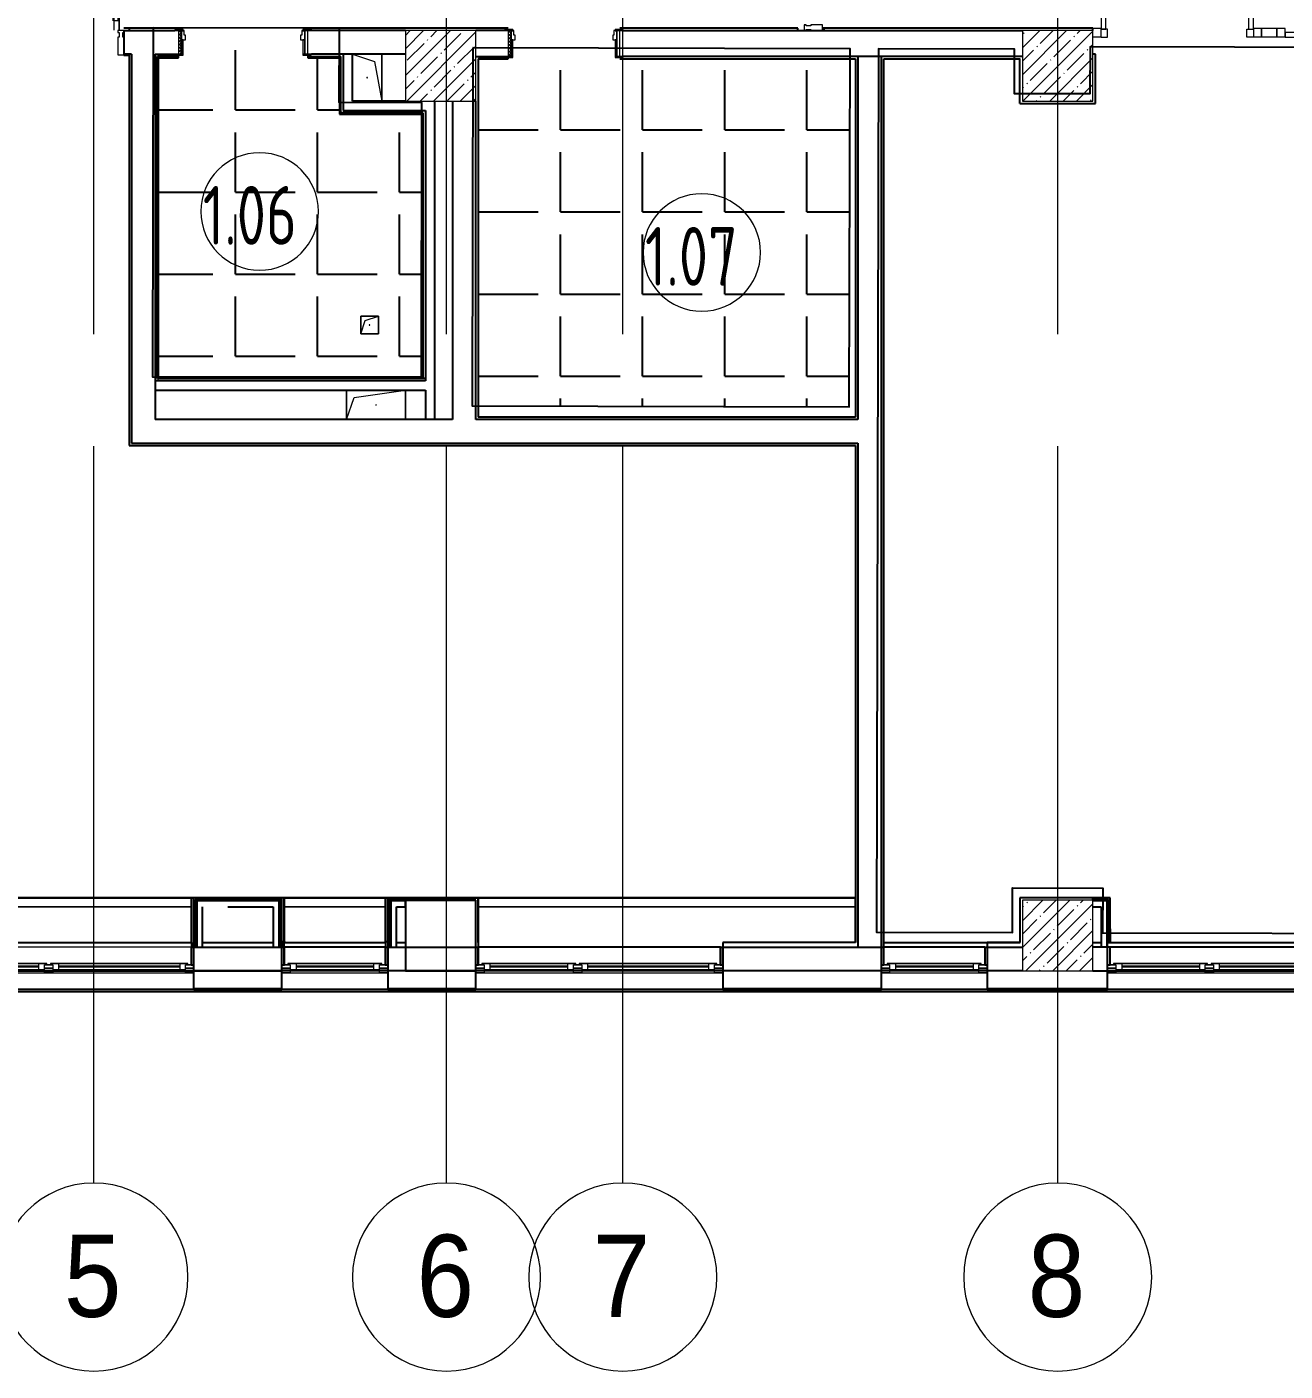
# Model space of a CAD drawing. Header units: millimetres. Extents: x -625 to 415037, y -3642 to 102118.
# Drawn here: x 13505 to 24210, y -3642 to 7796 of the extents above; entities that cross this region are included whole.
import ezdxf

# ---------------------------------------------------------------- set-up
doc = ezdxf.new("R2010")
doc.units = ezdxf.units.MM
doc.linetypes.add('Осевая', pattern=[6350, 1270, -952.5, 3175, -952.5])
doc.layers.add('1) плитка  КР1', color=40, linetype='Continuous')
doc.layers.add('1) плитка КР3', color=160, linetype='Continuous')
for name, color, linetype, lineweight in [('A-AREA-IDEN', 7, 'Continuous', 9), ('A-DETL-GENF', 7, 'Continuous', 9), ('A-DOOR-FRAM-2', 7, 'Continuous', 5), ('A-GENM', 7, 'Continuous', 9), ('A-GLAZ', 7, 'Continuous', 9), ('A-GLAZ-1', 7, 'Continuous', 5), ('A-GLAZ-CURT-1', 7, 'Continuous', 5), ('A-GLAZ-CURT-2', 7, 'Continuous', 20), ('A-GLAZ-CWMG-1', 7, 'Continuous', 20), ('A-WALL', 7, 'Continuous', 5), ('S-COLS-1', 7, 'Continuous', 5), ('Оси', 7, 'Continuous', 9), ('Оси-1', 7, 'Continuous', 20), ('Оси-2', 7, 'Осевая', 9)]:
    doc.layers.add(name, color=color, linetype=linetype, lineweight=lineweight)
doc.layers.add('A-DOOR-FRAM-1', color=7, linetype='Continuous', lineweight=5, true_color=0xc0c0c0)
doc.styles.add('Arial', font='arial.ttf', dxfattribs={"width": 0.9, "height": 700})
doc.styles.add('СПДС', font='ГОСТ тип А.ttf', dxfattribs={"width": 0.9})

# ---------------------------------------------------------------- blocks, each defined once
blk = doc.blocks.new('120_Окно_СКБ_2Ст - 120_Окно_СКБ_2Ст 2100х2500 _мал створка справа_-V24-Объем проектирования 1 этажа')
at = {"layer": 'A-GLAZ'}
for p, q in [((-1050, -127), (-1050, -57)), ((-1050, -57), (-980, -57)), ((-980, -57), (-980, -127)), ((150, -87), (-980, -87)), ((-980, -87), (-980, -127)), ((-930, -137), (-930, -87)), ((100, -137), (100, -87)), ((150, -127), (150, -57)), ((150, -57), (220, -57)), ((150, -127), (150, -87)), ((220, -57), (220, -127)), ((980, -87), (220, -87)), ((220, -87), (220, -127)), ((270, -137), (270, -87)), ((930, -137), (930, -87)), ((980, -127), (980, -57)), ((980, -57), (1050, -57)), ((980, -127), (980, -87)), ((1050, -57), (1050, -127)), ((-980, -127), (-1050, -127)), ((-980, -127), (-1000, -127)), ((-1000, -127), (-1000, -137)), ((-1000, -137), (170, -137)), ((170, -137), (-1000, -137)), ((220, -127), (150, -127)), ((170, -127), (150, -127)), ((170, -137), (170, -127)), ((220, -127), (200, -127)), ((200, -127), (200, -137)), ((200, -137), (1000, -137)), ((1000, -137), (200, -137)), ((1050, -127), (980, -127)), ((1000, -127), (980, -127)), ((1000, -137), (1000, -127))]:
    blk.add_line(p, q, dxfattribs=at)
at = {"layer": 'A-GLAZ-1'}
for p, q in [((1050, -57), (-1050, -57)), ((-930, -107), (100, -107)), ((270, -107), (930, -107)), ((-1030, -127), (-1000, -127)), ((100, -117), (-930, -117)), ((170, -127), (200, -127)), ((930, -117), (270, -117)), ((1000, -127), (1030, -127))]:
    blk.add_line(p, q, dxfattribs=at)
blk = doc.blocks.new('Прямоугольный импост - Импост структурный с накладкой - 160мм Темный-30756008-Объем проектирования 1 этажа')
at = {"layer": 'A-GLAZ-CWMG-1'}
for p, q in [((-50, 0), (-50, 17)), ((-50, 17), (0, 17)), ((-40, 0), (-50, 0)), ((-40, -40), (-40, 0)), ((0, 0), (-10, 0)), ((-10, 0), (-10, -40)), ((0, 17), (0, 0)), ((-50, -140), (-50, -40)), ((-50, -40), (-40, -40)), ((-10, -40), (0, -40)), ((0, -40), (0, -140)), ((0, -140), (-50, -140))]:
    blk.add_line(p, q, dxfattribs=at)
blk = doc.blocks.new('120_Окно_СКБ_1Ст - 120_Окно_СКБ_1Ст 900х2500_h_-V46-Объем проектирования 1 этажа')
at = {"layer": 'A-GLAZ'}
for p, q in [((-450, -127), (-450, -57)), ((-450, -57), (-380, -57)), ((-380, -57), (-380, -127)), ((380, -87), (-380, -87)), ((-380, -87), (-380, -127)), ((-330, -137), (-330, -87)), ((330, -137), (330, -87)), ((380, -127), (380, -57)), ((380, -57), (450, -57)), ((380, -127), (380, -87)), ((450, -57), (450, -127)), ((-380, -127), (-450, -127)), ((-380, -127), (-400, -127)), ((-400, -127), (-400, -137)), ((-400, -137), (400, -137)), ((400, -137), (-400, -137)), ((450, -127), (380, -127)), ((400, -127), (380, -127)), ((400, -137), (400, -127))]:
    blk.add_line(p, q, dxfattribs=at)
at = {"layer": 'A-GLAZ-1'}
for p, q in [((450, -57), (-450, -57)), ((-330, -107), (330, -107)), ((-430, -127), (-400, -127)), ((330, -117), (-330, -117)), ((400, -127), (430, -127))]:
    blk.add_line(p, q, dxfattribs=at)
blk = doc.blocks.new('120_Окно_СКБ_2Ст - 120_Окно_СКБ_2Ст 2100х2500 _мал створка справа_-22445857-Объем проектирования 1 этажа')
at = {"layer": 'A-GLAZ'}
for p, q in [((-1050, -127), (-1050, -57)), ((-1050, -57), (-980, -57)), ((-980, -57), (-980, -127)), ((150, -87), (-980, -87)), ((-980, -87), (-980, -127)), ((-930, -137), (-930, -87)), ((100, -137), (100, -87)), ((150, -127), (150, -57)), ((150, -57), (220, -57)), ((150, -127), (150, -87)), ((220, -57), (220, -127)), ((980, -87), (220, -87)), ((220, -87), (220, -127)), ((270, -137), (270, -87)), ((930, -137), (930, -87)), ((980, -127), (980, -57)), ((980, -57), (1050, -57)), ((980, -127), (980, -87)), ((1050, -57), (1050, -127)), ((-980, -127), (-1050, -127)), ((-980, -127), (-1000, -127)), ((-1000, -127), (-1000, -137)), ((-1000, -137), (170, -137)), ((170, -137), (-1000, -137)), ((220, -127), (150, -127)), ((170, -127), (150, -127)), ((170, -137), (170, -127)), ((220, -127), (200, -127)), ((200, -127), (200, -137)), ((200, -137), (1000, -137)), ((1000, -137), (200, -137)), ((1050, -127), (980, -127)), ((1000, -127), (980, -127)), ((1000, -137), (1000, -127))]:
    blk.add_line(p, q, dxfattribs=at)
at = {"layer": 'A-GLAZ-1'}
for p, q in [((1050, -57), (-1050, -57)), ((-930, -107), (100, -107)), ((270, -107), (930, -107)), ((-1030, -127), (-1000, -127)), ((100, -117), (-930, -117)), ((170, -127), (200, -127)), ((930, -117), (270, -117)), ((1000, -127), (1030, -127))]:
    blk.add_line(p, q, dxfattribs=at)
blk = doc.blocks.new('GM_Отверстие прямоугольное _в плите_ - Отверстие-21608348-Объем проектирования 1 этажа')
at = {"layer": 'A-GENM'}
for p, q in [((-250, -125), (-250, 125)), ((-250, 125), (-250, -125)), ((-187, 62), (250, 125)), ((250, 125), (250, -125)), ((250, -125), (250, 125)), ((-250, -125), (-187, 62))]:
    blk.add_line(p, q, dxfattribs=at)
for start, end in [(360, 180), (180, 360)]:
    blk.add_arc((0, 0), 2.5, start, end, dxfattribs=at)
blk = doc.blocks.new('GM_Отверстие прямоугольное _в плите_ - Отверстие-23794751-Объем проектирования 1 этажа')
at = {"layer": 'A-GENM'}
for p, q in [((-75, -75), (-75, 75)), ((-75, 75), (75, 75)), ((75, 75), (-75, 75)), ((-75, 75), (-75, -75)), ((-75, -75), (-37.5, 37.5)), ((-37.5, 37.5), (75, 75)), ((75, 75), (75, -75)), ((75, -75), (75, 75)), ((75, -75), (-75, -75)), ((-75, -75), (75, -75))]:
    blk.add_line(p, q, dxfattribs=at)
for start, end in [(360, 180), (180, 360)]:
    blk.add_arc((0, 0), 2.5, start, end, dxfattribs=at)
blk = doc.blocks.new('120_Окно_СКБ_2Ст - 120_Окно_СКБ_2Ст 2800х2500_створка_-22445922-Объем проектирования 1 этажа')
at = {"layer": 'A-GLAZ'}
for p, q in [((-1400, -127), (-1400, -57)), ((-1400, -57), (-1330, -57)), ((-1330, -57), (-1330, -127)), ((500, -87), (-1330, -87)), ((-1330, -87), (-1330, -127)), ((-1280, -137), (-1280, -87)), ((450, -137), (450, -87)), ((500, -127), (500, -57)), ((500, -57), (570, -57)), ((500, -127), (500, -87)), ((570, -57), (570, -127)), ((1330, -87), (570, -87)), ((570, -87), (570, -127)), ((620, -137), (620, -87)), ((1280, -137), (1280, -87)), ((1330, -127), (1330, -57)), ((1330, -57), (1400, -57)), ((1330, -127), (1330, -87)), ((1400, -57), (1400, -127)), ((-1330, -127), (-1400, -127)), ((-1330, -127), (-1350, -127)), ((-1350, -127), (-1350, -137)), ((-1350, -137), (520, -137)), ((520, -137), (-1350, -137)), ((570, -127), (500, -127)), ((520, -127), (500, -127)), ((520, -137), (520, -127)), ((570, -127), (550, -127)), ((550, -127), (550, -137)), ((550, -137), (1350, -137)), ((1350, -137), (550, -137)), ((1400, -127), (1330, -127)), ((1350, -127), (1330, -127)), ((1350, -137), (1350, -127))]:
    blk.add_line(p, q, dxfattribs=at)
at = {"layer": 'A-GLAZ-1'}
for p, q in [((1400, -57), (-1400, -57)), ((-1280, -107), (450, -107)), ((620, -107), (1280, -107)), ((-1380, -127), (-1350, -127)), ((450, -117), (-1280, -117)), ((520, -127), (550, -127)), ((1280, -117), (620, -117)), ((1350, -127), (1380, -127))]:
    blk.add_line(p, q, dxfattribs=at)
blk = doc.blocks.new('BSC_Колонна _Прямоугольная - 600х600-V153-Объем проектирования 1 этажа')
at = {"layer": 'S-COLS-1'}
h = blk.add_hatch(dxfattribs=at)
h.set_pattern_fill('FP_155', color=256, style=0, pattern_type=2)
h.set_pattern_definition([(45, (-22210, -7600), (-114.0493, 114.0493), []), (45, (-22095.95, -7600), (-114.0493, 114.0493), [201.613, -40.323, 6.706, -33.617])])
h.paths.add_polyline_path([(161, -300), (300, -300), (300, 300), (-300, 300), (-300, -300)])
for p, q in [((300, 300), (-300, 300)), ((-300, 300), (-300, -300)), ((300, -300), (300, 300)), ((-300, -300), (300, -300))]:
    blk.add_line(p, q, dxfattribs=at)
blk = doc.blocks.new('BSC_Колонна _Прямоугольная - 600х600-V154-Объем проектирования 1 этажа')
at = {"layer": 'S-COLS-1'}
h = blk.add_hatch(dxfattribs=at)
h.set_pattern_fill('FP_156', color=256, style=0, pattern_type=2)
h.set_pattern_definition([(45, (-22210, -200), (-114.0493, 114.0493), []), (45, (-22095.95, -200), (-114.0493, 114.0493), [201.613, -40.323, 6.706, -33.617])])
h.paths.add_polyline_path([(300, -300), (300, 300), (-300, 300), (-300, -300)])
for p, q in [((300, 300), (-300, 300)), ((-300, 300), (-300, -300)), ((300, -300), (300, 300)), ((-300, -300), (300, -300))]:
    blk.add_line(p, q, dxfattribs=at)
blk = doc.blocks.new('GM_Отверстие прямоугольное _в плите_ - Отверстие-V115-Объем проектирования 1 этажа')
at = {"layer": 'A-GENM'}
for p, q in [((-200, 125), (200, 125)), ((200, 125), (-200, 125)), ((-138, 62), (200, 125)), ((-200, -125), (-138, 62))]:
    blk.add_line(p, q, dxfattribs=at)
for start, end in [(360, 180), (180, 360)]:
    blk.add_arc((0, 0), 2.5, start, end, dxfattribs=at)
blk = doc.blocks.new('BSC_Колонна _Прямоугольная - 600х600-V186-Объем проектирования 1 этажа')
at = {"layer": 'S-COLS-1'}
h = blk.add_hatch(dxfattribs=at)
h.set_pattern_fill('FP_176', color=256, style=0, pattern_type=2)
h.set_pattern_definition([(45, (-16960, -7600), (-114.0493, 114.0493), []), (45, (-16845.95, -7600), (-114.0493, 114.0493), [201.612, -40.322, 6.706, -33.617])])
h.paths.add_polyline_path([(100, -300), (300, -300), (300, 300), (-300, 300), (-300, -300)])
for p, q in [((300, 300), (-300, 300)), ((-300, 300), (-300, -300)), ((300, -300), (300, 300)), ((-300, -300), (300, -300))]:
    blk.add_line(p, q, dxfattribs=at)
blk = doc.blocks.new('110_Дверь_СКБ_1Ст_Внутренняя1 - Д-7_л__950x2100h_Туалет-V200-Объем проектирования 1 этажа')
at = {"layer": 'A-DOOR-FRAM-2'}
h = blk.add_hatch(dxfattribs=at)
h.set_pattern_fill('FP_89', color=256, style=0, pattern_type=2)
h.set_pattern_definition([(45, (-296.384, 174.685), (-14.1421, 14.1421), []), (135, (-296.384, 174.685), (-14.1421, -14.1421), [])])
h.paths.add_polyline_path([(-463, -110), (-438, -110), (-438, 110), (-463, 110)])
at = {"layer": 'A-DOOR-FRAM-1'}
for p, q in [((-423, 118), (-493, 118)), ((-493, 118), (-493, 110)), ((-423, 110), (-423, 118)), ((517, 118), (447, 118)), ((447, 118), (447, 110)), ((517, 110), (517, 118)), ((-493, 110), (-423, 110)), ((-438, 110), (-463, 110)), ((-463, 110), (-463, -110)), ((-413, 110), (-438, 110)), ((-438, 110), (-438, 30)), ((-438, -110), (-438, 110)), ((-423, 110), (-438, 110)), ((-438, 110), (-438, 109)), ((-438, 109), (-423, 109)), ((-438, 30), (-403, 30)), ((-423, 30), (-438, 30)), ((-438, 30), (-438, -110)), ((-423, 109), (-423, 110)), ((-423, -110), (-423, 30)), ((-413, 70), (-413, 110)), ((-403, 70), (-413, 70)), ((-403, 30), (-403, 70)), ((437, 70), (427, 70)), ((427, 70), (427, 30)), ((427, 30), (462, 30)), ((437, 110), (437, 70)), ((462, 110), (437, 110)), ((462, 110), (447, 110)), ((447, 110), (447, 109)), ((447, 110), (517, 110)), ((447, 109), (462, 109)), ((462, 30), (447, 30)), ((447, 30), (447, -110)), ((462, 30), (462, 110)), ((487, 110), (462, 110)), ((462, 110), (462, -110)), ((462, 109), (462, 110)), ((462, -110), (462, 30)), ((487, -110), (487, 110)), ((-423, -110), (-493, -110)), ((-493, -110), (-493, -118)), ((-463, -110), (-438, -110)), ((-438, -110), (-423, -110)), ((-423, -118), (-423, -110)), ((447, -110), (462, -110)), ((517, -110), (447, -110)), ((447, -110), (447, -118)), ((462, -110), (487, -110)), ((517, -118), (517, -110)), ((-493, -118), (-423, -118)), ((447, -118), (517, -118))]:
    blk.add_line(p, q, dxfattribs=at)
blk = doc.blocks.new('110_Дверь_СКБ_1Ст_Внутренняя1 - Д-4 1100x2100h_су мгн-31800557-Объем проектирования 1 этажа')
at = {"layer": 'A-DOOR-FRAM-2'}
h = blk.add_hatch(dxfattribs=at)
h.set_pattern_fill('FP_76', color=256, style=0, pattern_type=2)
h.set_pattern_definition([(45, (-371.384, 164.685), (-14.1421, 14.1421), []), (135, (-371.384, 164.685), (-14.1421, -14.1421), [])])
h.paths.add_polyline_path([(-513, 100), (-538, 100), (-538, -100), (-513, -99)])
at = {"layer": 'A-DOOR-FRAM-1'}
for p, q in [((-498, 108), (-568, 108)), ((-568, 108), (-568, 100)), ((-568, 100), (-498, 100)), ((-513, 100), (-538, 100)), ((-538, 100), (-538, -100)), ((-488, 100), (-513, 100)), ((-513, 100), (-513, 20)), ((-513, -100), (-513, 100)), ((-498, 100), (-513, 100)), ((-513, 100), (-513, 99)), ((-513, 99), (-498, 99)), ((-513, 20), (-478, 20)), ((-498, 20), (-513, 20)), ((-513, 20), (-513, -100)), ((-498, 100), (-498, 108)), ((-498, 99), (-498, 100)), ((-498, -100), (-498, 20)), ((-488, 60), (-488, 100)), ((-478, 60), (-488, 60)), ((-478, 20), (-478, 60)), ((512, 60), (502, 60)), ((502, 60), (502, 20)), ((502, 20), (537, 20)), ((512, 100), (512, 60)), ((537, 100), (512, 100)), ((592, 108), (522, 108)), ((522, 108), (522, 100)), ((537, 100), (522, 100)), ((522, 100), (522, 99)), ((522, 100), (592, 100)), ((522, 99), (537, 99)), ((537, 20), (522, 20)), ((522, 20), (522, -100)), ((537, 20), (537, 100)), ((562, 100), (537, 100)), ((537, 100), (537, -100)), ((537, 99), (537, 100)), ((537, -100), (537, 20)), ((562, -100), (562, 100)), ((592, 100), (592, 108)), ((-498, -100), (-568, -100)), ((-568, -100), (-568, -108)), ((-568, -108), (-498, -108)), ((-538, -100), (-513, -100)), ((-513, -100), (-498, -100)), ((-498, -108), (-498, -100)), ((522, -100), (537, -100)), ((592, -100), (522, -100)), ((522, -100), (522, -108)), ((522, -108), (592, -108)), ((537, -100), (562, -100)), ((592, -108), (592, -100))]:
    blk.add_line(p, q, dxfattribs=at)
blk = doc.blocks.new('Дверь_Витражная_остекление_ - ДВН_ДАО_Главный вход_1200 в свету-31742133-Объем проектирования 1 этажа')
at = {"layer": 'A-DETL-GENF'}
for p, q in [((-607.5, 925), (-647.5, 925)), ((-647.5, 925), (-647.5, 35)), ((-607.5, 30), (-607.5, 925)), ((647.5, 430), (607.5, 430)), ((607.5, 430), (607.5, 30)), ((647.5, 35), (647.5, 430)), ((-647.5, 30), (-607.5, 30)), ((-592.5, 30), (-647.5, 30)), ((-592.5, -40), (-592.5, 30)), ((592.5, -40), (592.5, 30)), ((592.5, 30), (647.5, 30)), ((607.5, 30), (647.5, 30)), ((-647.5, -35), (-647.5, -40)), ((-647.5, -40), (-592.5, -40)), ((647.5, -40), (592.5, -40)), ((647.5, -35), (647.5, -40))]:
    blk.add_line(p, q, dxfattribs=at)
blk = doc.blocks.new('Системная панель - Стемалит - 40мм-31720939-Объем проектирования 1 этажа')
at = {"layer": 'A-GLAZ-CURT-2'}
for p, q in [((65, 35), (-65, 35)), ((-65, 35), (-65, -35)), ((65, -35), (65, 35)), ((-65, -35), (65, -35))]:
    blk.add_line(p, q, dxfattribs=at)
blk = doc.blocks.new('Прямоугольный импост - 50 x 70 мм-31687886-Объем проектирования 1 этажа')
at = {"layer": 'A-GLAZ-CWMG-1'}
for p, q in [((-35, 35), (35, 35)), ((-35, -35), (-35, 35)), ((35, 35), (35, -35)), ((35, -35), (-35, -35))]:
    blk.add_line(p, q, dxfattribs=at)
blk = doc.blocks.new('Прямоугольный импост - 50 x 70 мм-31701779-Объем проектирования 1 этажа')
at = {"layer": 'A-GLAZ-CWMG-1'}
for p, q in [((0, 35), (-70, 35)), ((-70, 35), (-70, -35)), ((-70, -35), (0, -35)), ((0, -35), (0, -17))]:
    blk.add_line(p, q, dxfattribs=at)
blk = doc.blocks.new('Системная панель - Стекло - 40мм-31720953-Объем проектирования 1 этажа')
at = {"layer": 'A-GLAZ-CURT-1'}
h = blk.add_hatch(dxfattribs=at)
h.set_pattern_fill('FP_193', color=256, style=0, pattern_type=2)
h.set_pattern_definition([(45, (-24742.5, -7683), (-565.685, 565.685), [400, -1200]), (45, (-25142.5, -7883), (-565.685, 565.685), [1200, -400]), (45, (-24342.5, -8083), (-565.685, 565.685), [400, -1200])])
h.paths.add_polyline_path([(-109, -40), (398, -40), (398, 0), (-398, 0), (-398, -40)])
at = {"layer": 'A-GLAZ-CURT-2'}
for p, q in [((398, 0), (-398, 0)), ((-398, 0), (-398, -40)), ((398, -40), (398, 0)), ((-398, -40), (398, -40))]:
    blk.add_line(p, q, dxfattribs=at)
blk = doc.blocks.new('Прямоугольный импост - 50 x 70 мм-31702100-Объем проектирования 1 этажа')
at = {"layer": 'A-GLAZ-CWMG-1'}
for p, q in [((-35, 35), (35, 35)), ((-35, -35), (-35, 35)), ((35, 35), (35, -35)), ((35, -35), (-35, -35))]:
    blk.add_line(p, q, dxfattribs=at)
blk = doc.blocks.new('Прямоугольный импост - Импост структурный с накладкой - 190мм-32633035-Объем проектирования 1 этажа')
at = {"layer": 'A-GLAZ-CWMG-1'}
for p, q in [((-50, 40), (-50, 190)), ((-50, 190), (0, 190)), ((0, 190), (0, 40)), ((-40, 40), (-50, 40)), ((-50, -17), (-50, 0)), ((-50, 0), (-40, 0)), ((-40, 0), (-40, 40)), ((-10, 40), (-10, 0)), ((0, 40), (-10, 40)), ((-10, 0), (0, 0)), ((0, 0), (0, -17)), ((0, -17), (-50, -17))]:
    blk.add_line(p, q, dxfattribs=at)
blk = doc.blocks.new('Дверь_Витражная_остекление_ - ВВ-6 остекление-32633143-Объем проектирования 1 этажа')
at = {"layer": 'A-DETL-GENF'}
for p, q in [((-630, 880), (-585, 880)), ((-630, 880), (-630, 20)), ((-585, 880), (-630, 880)), ((-630, 880), (-630, 20)), ((-585, 880), (-585, 20)), ((-585, 20), (-585, 880)), ((-630, 800), (-585, 800)), ((-620, 800), (-620, 100)), ((-576, 800), (-576, 100)), ((680, 420), (635, 420)), ((635, 420), (635, 20)), ((680, 420), (635, 420)), ((635, 420), (635, 20)), ((680, 420), (680, 20)), ((680, 20), (680, 420)), ((626, 340), (626, 100)), ((680, 340), (635, 340)), ((670, 340), (670, 100)), ((-630, 100), (-585, 100)), ((-585, 20), (-630, 20)), ((-630, 20), (-585, 20)), ((680, 100), (635, 100))]:
    blk.add_line(p, q, dxfattribs=at)
blk = doc.blocks.new('Зашивка приборов отопления19 - Зашивка приборов отопления-33282289-Объем проектирования 1 этажа')
at = {"layer": 'A-WALL'}
for p, q in [((12120, 520), (10060, 520)), ((10060, 445), (12120, 445)), ((12120, 445), (10061, 445)), ((10061, 445), (10061, 105)), ((10061, 105), (12120, 105))]:
    blk.add_line(p, q, dxfattribs=at)
blk = doc.blocks.new('Зашивка приборов отопления20 - Зашивка приборов отопления-33282357-Объем проектирования 1 этажа')
at = {"layer": 'A-WALL'}
for p, q in [((10940, 520), (10080, 520)), ((10940, 445), (10080, 445)), ((10080, 445), (10940, 445)), ((10061, 150), (10061, 105)), ((10061, 105), (10960, 105))]:
    blk.add_line(p, q, dxfattribs=at)
blk = doc.blocks.new('Зашивка приборов отопления21 - Зашивка приборов отопления-33282451-Объем проектирования 1 этажа')
at = {"layer": 'A-WALL'}
for p, q in [((13271, 520), (10061, 520)), ((13271, 445), (10061, 445)), ((10061, 445), (13271, 445)), ((10062, 105), (12141, 105))]:
    blk.add_line(p, q, dxfattribs=at)
blk = doc.blocks.new('Ось сетки - D8-29747960-Объем проектирования 1 этажа')
at = {"layer": 'Оси-1'}
for start, end in [(360, 180), (180, 360)]:
    blk.add_arc((0, 0), 4, start, end, dxfattribs=at)
blk = doc.blocks.new('Марка_Помещения - Номер-25198446-Объем проектирования 1 этажа')
at = {"layer": 'A-AREA-IDEN'}
for start, end in [(360, 180), (180, 360)]:
    blk.add_arc((0, 0), 2.5, start, end, dxfattribs=at)

msp = doc.modelspace()

# ---------------------------------------------------------------- hatches: boundary and pattern name
at = {"layer": '1) плитка  КР1'}
h = msp.add_hatch(dxfattribs=at)
h.set_pattern_fill('ANGLE', color=256, scale=100)
h.set_pattern_definition([(0, (17345.7, 7617.1), (0, 698.5), [508, -190.5]), (90, (17345.7, 7617.1), (-698.5, 4e-14), [508, -190.5])])
h.paths.add_polyline_path([(20508, 7544), (18580, 7544), (18580, 7536), (18510, 7536), (18510, 7544), (18510, 7615), (17640, 7617), (17640, 7544), (17640, 7536), (17600, 7536), (17600, 7524), (17600, 7523), (17346, 7523), (17346, 4570), (20501, 4562)])
at = {"layer": '1) плитка КР3'}
h = msp.add_hatch(dxfattribs=at)
h.set_pattern_fill('ANGLE', color=256, scale=100)
h.set_pattern_definition([(0, (14579.9, 7786.6), (0, 698.5), [508, -190.5]), (90, (14579.9, 7786.6), (-698.5, 4e-14), [508, -190.5])])
h.paths.add_polyline_path([(16864, 7053), (16164, 7053), (16164, 7151), (16163, 7151), (16164, 7467), (16164, 7533), (15895, 7533), (15895, 7544), (15895, 7556), (15855, 7556), (15855, 7564), (15855, 7684), (15835, 7684), (15835, 7724), (15845, 7724), (15845, 7764), (15855, 7764), (15855, 7772), (15920, 7772), (15920, 7784), (14795, 7787), (14795, 7785), (14580, 7785), (14580, 7764), (14765, 7764), (14765, 7772), (14835, 7772), (14835, 7764), (14845, 7764), (14845, 7724), (14855, 7724), (14855, 7684), (14835, 7684), (14835, 7564), (14835, 7556), (14795, 7556), (14795, 7544), (14795, 7533), (14626, 7533), (14626, 4817), (15717, 4815), (16861, 4815), (16864, 5981)])

# ---------------------------------------------------------------- linework, layer by layer
for p, q in [((14795, 7785), (14330, 7785)), ((14330, 7785), (14330, 7784)), ((14375, 7784), (14375, 7764)), ((14795, 7784), (14795, 7785)), ((17600, 7785), (15895, 7785)), ((15895, 7785), (15895, 7784)), ((15920, 7784), (15920, 7772)), ((17600, 7784), (17600, 7785)), ((20065, 7785), (18550, 7785)), ((18550, 7785), (18550, 7784)), ((20065, 7784), (20065, 7785)), ((20065, 7764), (20065, 7784)), ((22575, 7785), (20275, 7785)), ((20275, 7785), (20275, 7784)), ((20275, 7784), (20275, 7784)), ((20285, 7784), (20285, 7764)), ((22575, 7784), (22575, 7785)), ((22575, 7764), (22575, 7784)), ((14330, 7764), (14330, 7564)), ((14330, 7764), (14765, 7764)), ((16725, 7764), (15925, 7764)), ((17570, 7764), (17325, 7764)), ((18580, 7764), (21975, 7764)), ((14395, 7564), (14330, 7564)), ((14375, 7557), (14330, 7557)), ((14330, 7557), (14330, 7556)), ((14330, 7556), (14375, 7556)), ((14375, 7554), (14374, 7554)), ((14374, 7554), (14374, 4233)), ((14375, 7557), (14375, 7278)), ((14395, 7564), (14395, 4254)), ((14595, 7564), (14765, 7564)), ((14595, 7564), (14595, 4454)), ((14795, 7544), (14795, 7556)), ((15895, 7556), (15895, 7544)), ((16725, 7564), (15925, 7564)), ((16195, 7564), (16195, 7084)), ((16275, 7164), (16275, 7564)), ((22595, 7564), (22575, 7564)), ((22596, 7564), (22595, 7564)), ((22596, 7143), (22596, 7564)), ((14615, 7544), (14615, 7544)), ((14615, 7544), (14615, 7533)), ((14795, 7544), (14615, 7544)), ((14615, 7533), (14795, 7533)), ((14615, 7533), (14615, 4804)), ((14616, 7543), (14795, 7543)), ((14616, 4805), (14616, 7543)), ((14626, 4804), (14626, 7544)), ((14795, 7533), (14795, 7544)), ((15895, 7544), (16175, 7544)), ((15895, 7544), (15895, 7533)), ((15895, 7543), (16174, 7543)), ((15895, 7533), (16175, 7533)), ((16164, 7544), (16164, 7053)), ((16174, 7543), (16174, 7063)), ((16175, 7064), (16175, 7544)), ((17325, 7544), (17570, 7544)), ((17345, 7524), (17346, 7524)), ((17600, 7524), (17346, 7524)), ((17346, 4475), (17346, 7523)), ((17346, 7523), (17600, 7523)), ((17600, 7524), (17600, 7536)), ((17600, 7523), (17600, 7524)), ((18550, 7524), (18550, 7523)), ((18550, 7523), (20554, 7523)), ((21975, 7544), (18580, 7544)), ((20554, 7524), (20555, 7524)), ((20554, 7523), (20554, 4475)), ((20575, 7544), (20575, 4454)), ((20775, -386), (20775, 7544)), ((20795, 7523), (20795, 7524)), ((20796, 7523), (20795, 7523)), ((20796, 7523), (21954, 7523)), ((20796, 5), (20796, 7523)), ((21954, 7524), (21955, 7524)), ((21954, 7143), (21954, 7524)), ((14375, 7277), (14375, 7278)), ((16725, 7164), (16275, 7164)), ((16975, 4454), (16975, 7164)), ((17125, 7164), (17125, 4454)), ((17325, 4454), (17325, 7164)), ((21954, 7143), (22596, 7143)), ((16164, 7053), (16875, 7053)), ((16174, 7063), (16874, 7063)), ((16864, 7064), (16175, 7064)), ((16175, 7053), (16175, 7064)), ((16195, 7084), (16895, 7084)), ((16874, 7064), (16864, 7064)), ((16864, 7064), (16864, 4804)), ((16875, 7064), (16874, 7064)), ((16874, 7063), (16874, 4805)), ((16875, 7064), (16875, 4815)), ((16895, 7084), (16895, 4784)), ((16875, 4815), (14615, 4815)), ((14615, 4804), (14626, 4804)), ((16874, 4805), (14616, 4805)), ((16895, 4804), (14626, 4804)), ((16875, 4805), (16875, 4815)), ((16875, 4804), (16875, 4805)), ((16895, 4784), (14595, 4784)), ((14595, 4704), (16895, 4704)), ((16895, 4704), (16895, 4454)), ((17346, 4474), (17345, 4474)), ((20554, 4475), (17346, 4475)), ((20555, 4475), (20555, 4474)), ((17125, 4454), (14595, 4454)), ((20575, 4454), (17325, 4454)), ((14374, 4233), (20554, 4233)), ((14395, 4254), (20575, 4254)), ((20554, 4234), (20555, 4234)), ((20554, 4233), (20554, 5)), ((20575, 4254), (20575, -36)), ((12845, 385), (14904, 385)), ((14904, 384), (12846, 384)), ((15696, 385), (14904, 385)), ((14904, 385), (14904, 5)), ((14905, 384), (14925, 384)), ((14905, 5), (14905, 384)), ((14925, -386), (14925, 384)), ((15695, 384), (14925, 384)), ((14925, 364), (15675, 364)), ((14937, 371), (14937, -36)), ((15662, 371), (14937, 371)), ((14950, 359), (14950, -36)), ((15650, 359), (14950, 359)), ((15650, -36), (15650, 359)), ((15662, -36), (15662, 371)), ((15675, -386), (15675, 384)), ((15695, 14), (15695, 384)), ((15696, 385), (16554, 385)), ((15696, 385), (15696, 384)), ((15696, 14), (15696, 384)), ((16554, 384), (15696, 384)), ((17346, 385), (16554, 385)), ((16554, 384), (16554, 385)), ((16554, 384), (16554, 4)), ((16555, 384), (16555, 14)), ((16555, 4), (16555, 384)), ((16555, 384), (17345, 384)), ((16575, 384), (16575, -386)), ((16575, 364), (17325, 364)), ((16587, 371), (16587, -36)), ((16725, 371), (16587, 371)), ((16600, 359), (16600, -36)), ((16725, 359), (16600, 359)), ((16725, 309), (16725, 384)), ((17325, 364), (16725, 364)), ((16725, 364), (16725, -236)), ((17325, -386), (17325, 364)), ((17325, -236), (17325, 364)), ((17345, 4), (17345, 384)), ((17346, 385), (20554, 385)), ((17346, 385), (17346, 384)), ((17346, 4), (17346, 384)), ((20554, 384), (17346, 384)), ((20555, 5), (20555, 387)), ((21954, 385), (21954, 5)), ((22721, 385), (21954, 385)), ((22575, 364), (22575, 384)), ((22707, 371), (22575, 371)), ((22695, 359), (22575, 359)), ((22695, -36), (22695, 359)), ((22707, 14), (22707, 371)), ((22721, 14), (22721, 385)), ((15000, -36), (15000, 309)), ((15215, 309), (15600, 309)), ((15600, 309), (15600, -36)), ((16650, -36), (16650, 309)), ((16650, 309), (16725, 309)), ((22575, 309), (22645, 309)), ((22645, 309), (22645, -36)), ((22720, 122), (22720, 14)), ((12845, 4), (14905, 4)), ((14904, 5), (14905, 5)), ((14905, 5), (14905, -36)), ((15000, 4), (15600, 4)), ((15675, 14), (15695, 14)), ((15695, 14), (15696, 14)), ((15695, -36), (15695, 14)), ((15695, 4), (16555, 4)), ((15696, 4), (15695, 4)), ((15696, 14), (15696, 4)), ((16554, 4), (16555, 4)), ((16555, 14), (16575, 14)), ((16555, 14), (16555, -36)), ((16650, 4), (16725, 4)), ((17345, 4), (17346, 4)), ((17346, -36), (17346, 4)), ((20554, 5), (19425, 5)), ((19425, 5), (19425, 4)), ((19425, 4), (19425, -386)), ((20555, 4), (19425, 4)), ((20555, 4), (20555, 5)), ((20795, 4), (20796, 4)), ((20796, 5), (20796, 4)), ((20796, 5), (21675, 5)), ((20796, 4), (21675, 4)), ((20796, -36), (20796, 4)), ((21675, 5), (21675, 4)), ((21675, 5), (21955, 5)), ((21675, 4), (21675, -386)), ((21955, 4), (21675, 4)), ((21955, 5), (21955, 4)), ((22575, 4), (22645, 4)), ((22700, -386), (22700, 14)), ((22700, 14), (22720, 14)), ((22700, 4), (25500, 4)), ((22720, 14), (22721, 14)), ((22720, 4), (22720, 14)), ((22721, 14), (22721, 5)), ((22721, 5), (25500, 5)), ((14904, -36), (14904, -184)), ((14905, -36), (14904, -36)), ((14905, -36), (15695, -36)), ((14905, -184), (14905, -36)), ((15695, -184), (15695, -36)), ((15696, -36), (15695, -36)), ((16554, -36), (15696, -36)), ((15696, -184), (15696, -36)), ((16554, -36), (16554, -184)), ((16555, -36), (16554, -36)), ((16555, -36), (17345, -36)), ((16555, -36), (16555, -184)), ((17345, -184), (17345, -36)), ((17346, -36), (17345, -36)), ((19404, -36), (17346, -36)), ((17346, -184), (17346, -36)), ((19404, -36), (19404, -184)), ((19405, -36), (19404, -36)), ((19405, -36), (20795, -36)), ((19405, -36), (19405, -184)), ((20795, -184), (20795, -36)), ((20796, -36), (20795, -36)), ((21654, -36), (20796, -36)), ((20796, -184), (20796, -36)), ((21654, -36), (21654, -184)), ((21655, -36), (21654, -36)), ((21655, -36), (21975, -36)), ((21655, -36), (21655, -184)), ((22720, -36), (22575, -36)), ((22720, -184), (22720, -36)), ((22721, -36), (22720, -36)), ((25479, -36), (22721, -36)), ((22721, -184), (22721, -36)), ((13725, -216), (13655, -216)), ((14925, -216), (14855, -216)), ((14904, -184), (14905, -184)), ((14905, -184), (14925, -184)), ((15675, -184), (15695, -184)), ((15745, -216), (15675, -216)), ((15695, -184), (15696, -184)), ((16575, -216), (16505, -216)), ((16554, -184), (16555, -184)), ((16555, -184), (16575, -184)), ((17325, -184), (17345, -184)), ((17395, -216), (17325, -216)), ((17345, -184), (17346, -184)), ((18225, -216), (18155, -216)), ((19425, -216), (19355, -216)), ((19404, -184), (19405, -184)), ((19405, -184), (19425, -184)), ((20775, -184), (20795, -184)), ((20845, -216), (20775, -216)), ((20795, -184), (20796, -184)), ((21675, -216), (21605, -216)), ((21654, -184), (21655, -184)), ((21655, -184), (21675, -184)), ((22700, -184), (22720, -184)), ((22770, -216), (22700, -216)), ((22720, -184), (22721, -184)), ((23600, -216), (23530, -216)), ((8325, -236), (15675, -236)), ((21975, -236), (14925, -236)), ((16725, -236), (17325, -236)), ((22575, -236), (22700, -236)), ((22700, -236), (25625, -236)), ((72345, -416), (-225, -416)), ((14925, -394), (12825, -394)), ((14925, -386), (14925, -394)), ((14925, -386), (15675, -386)), ((14925, -389), (15675, -389)), ((14925, -394), (15675, -394)), ((15675, -394), (15675, -386)), ((16575, -394), (15675, -394)), ((16575, -386), (16575, -394)), ((16575, -386), (17325, -386)), ((16575, -389), (17325, -389)), ((16575, -394), (17325, -394)), ((17325, -394), (17325, -386)), ((19425, -394), (17325, -394)), ((19425, -386), (19425, -394)), ((19425, -386), (20775, -386)), ((19425, -389), (20775, -389)), ((19425, -394), (20775, -394)), ((20775, -394), (20775, -386)), ((21675, -394), (20775, -394)), ((21675, -386), (21675, -394)), ((21675, -386), (22700, -386)), ((21675, -389), (22700, -389)), ((21675, -394), (22700, -394)), ((22700, -394), (22700, -386)), ((25500, -394), (22700, -394))]:
    msp.add_line(p, q)
at = {"flags": 128}
for points in [[(16164, 7784), (14580, 7787), (14574, 4818), (16861, 4812), (16866, 7149), (16163, 7151)], [(17300, 7618), (17293, 4570), (20501, 4562), (20508, 7610)], [(27558, 7594), (26200, 7597), (26198, 6907), (25006, 6910), (25008, 7620), (22550, 7626), (22549, 7226), (21907, 7227), (21908, 7607), (20750, 7610), (20732, 92), (21890, 89), (21891, 469), (22658, 467), (22657, 87), (25540, 81), (25541, 461), (26432, 458), (26431, 78), (29190, 72), (29191, 452), (29391, 451), (29406, 6892), (27556, 6897)]]:
    msp.add_lwpolyline(points, close=True, dxfattribs=at)
at = {"layer": 'Оси'}
for p, q in [((14075, -2042), (14075, 2958)), ((17075, -2042), (17075, 2958)), ((18575, -2042), (18575, 2958)), ((22275, -2042), (22275, 2958))]:
    msp.add_line(p, q, dxfattribs=at)
at = {"layer": 'Оси-2'}
for p, q in [((14075, 2958), (14075, 22262)), ((17075, 2958), (17075, 22262)), ((18575, 2958), (18575, 22262)), ((22275, 2958), (22275, 22262))]:
    msp.add_line(p, q, dxfattribs=at)

# ---------------------------------------------------------------- block references
for name, p in [('Дверь_Витражная_остекление_ - ВВ-6 остекление-32633143-Объем проектирования 1 этажа', (13610, 7747)), ('Дверь_Витражная_остекление_ - ДВН_ДАО_Главный вход_1200 в свету-31742133-Объем проектирования 1 этажа', (23292, 7747)), ('Системная панель - Стемалит - 40мм-31720939-Объем проектирования 1 этажа', (24075, 7747)), ('110_Дверь_СКБ_1Ст_Внутренняя1 - Д-4 1100x2100h_су мгн-31800557-Объем проектирования 1 этажа', (15332, 7664)), ('BSC_Колонна _Прямоугольная - 600х600-V186-Объем проектирования 1 этажа', (17025, 7464)), ('110_Дверь_СКБ_1Ст_Внутренняя1 - Д-7_л__950x2100h_Туалет-V200-Объем проектирования 1 этажа', (18062, 7654)), ('BSC_Колонна _Прямоугольная - 600х600-V153-Объем проектирования 1 этажа', (22275, 7464)), ('Системная панель - Стекло - 40мм-31720953-Объем проектирования 1 этажа', (24607, 7747)), ('GM_Отверстие прямоугольное _в плите_ - Отверстие-23794751-Объем проектирования 1 этажа', (16420, 5259)), ('GM_Отверстие прямоугольное _в плите_ - Отверстие-21608348-Объем проектирования 1 этажа', (16475, 4579)), ('Зашивка приборов отопления19 - Зашивка приборов отопления-33282289-Объем проектирования 1 этажа', (2785, -136)), ('Зашивка приборов отопления20 - Зашивка приборов отопления-33282357-Объем проектирования 1 этажа', (5615, -136)), ('Зашивка приборов отопления21 - Зашивка приборов отопления-33282451-Объем проектирования 1 этажа', (7284, -136)), ('BSC_Колонна _Прямоугольная - 600х600-V154-Объем проектирования 1 этажа', (22275, 64))]:
    msp.add_blockref(name, p)
at = {"extrusion": (0, 0, -1)}
for name, p, rotation in [('Прямоугольный импост - Импост структурный с накладкой - 160мм Темный-30756008-Объем проектирования 1 этажа', (-20135, 7764), 270.0000000000001), ('Прямоугольный импост - 50 x 70 мм-31687886-Объем проектирования 1 этажа', (-23975, 7747), 180), ('Прямоугольный импост - 50 x 70 мм-31702100-Объем проектирования 1 этажа', (-24175, 7747), 180), ('Прямоугольный импост - Импост структурный с накладкой - 190мм-32633035-Объем проектирования 1 этажа', (-14330, 7747), 180)]:
    msp.add_blockref(name, p, dxfattribs=dict(at, rotation=rotation))
for name, p, rotation in [('Прямоугольный импост - 50 x 70 мм-31701779-Объем проектирования 1 этажа', (22575, 7747), 180), ('GM_Отверстие прямоугольное _в плите_ - Отверстие-V115-Объем проектирования 1 этажа', (16400, 7364), 270.0000000000001)]:
    msp.add_blockref(name, p, dxfattribs=dict(rotation=rotation))
at = {"color": 3, "rotation": 180}
for name, p in [('120_Окно_СКБ_2Ст - 120_Окно_СКБ_2Ст 2100х2500 _мал створка справа_-V24-Объем проектирования 1 этажа', (13875, -311)), ('120_Окно_СКБ_1Ст - 120_Окно_СКБ_1Ст 900х2500_h_-V46-Объем проектирования 1 этажа', (16125, -311)), ('120_Окно_СКБ_2Ст - 120_Окно_СКБ_2Ст 2100х2500 _мал створка справа_-22445857-Объем проектирования 1 этажа', (18375, -311)), ('120_Окно_СКБ_1Ст - 120_Окно_СКБ_1Ст 900х2500_h_-V46-Объем проектирования 1 этажа', (21225, -311)), ('120_Окно_СКБ_2Ст - 120_Окно_СКБ_2Ст 2800х2500_створка_-22445922-Объем проектирования 1 этажа', (24100, -311))]:
    msp.add_blockref(name, p, dxfattribs=at)
at = {"layer": 'A-AREA-IDEN', "xscale": 199.9999999999999, "yscale": 199.9999999999999, "zscale": 199.9999999999999}
for p in [(15485, 6225), (19247, 5876)]:
    msp.add_blockref('Марка_Помещения - Номер-25198446-Объем проектирования 1 этажа', p, dxfattribs=at)
at = {"layer": 'Оси-1', "xscale": 199.9999999999999, "yscale": 199.9999999999999, "zscale": 199.9999999999999}
for p in [(14075, -2842), (17075, -2842), (18575, -2842), (22275, -2842)]:
    msp.add_blockref('Ось сетки - D8-29747960-Объем проектирования 1 этажа', p, dxfattribs=at)

# ---------------------------------------------------------------- texts
at = {"layer": 'A-AREA-IDEN', "char_height": 500, "width": 1212.15, "attachment_point": 1, "style": 'СПДС'}
for s, insert in [('1.06', (15002, 6442)), ('1.07', (18763, 6093))]:
    msp.add_mtext(s, dxfattribs=dict(at, insert=insert))
at = {"layer": 'Оси', "char_height": 700, "width": 606.08, "attachment_point": 1, "style": 'Arial'}
for s, insert in [('\\fArial|b0|i0|c204|p34|;\\W.9;5', (13820, -2481)), ('\\fArial|b0|i0|c204|p34|;\\W.9;6', (16820, -2481)), ('\\fArial|b0|i0|c204|p34|;\\W.9;7', (18320, -2481)), ('\\fArial|b0|i0|c204|p34|;\\W.9;8', (22020, -2481))]:
    msp.add_mtext(s, dxfattribs=dict(at, insert=insert))

doc.saveas('drawing.dxf')
